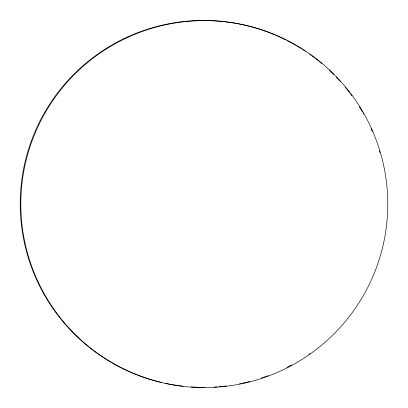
<?xml version="1.0" encoding="UTF-8"?>
<svg xmlns="http://www.w3.org/2000/svg" width="408" height="408" viewBox="0 0 408 408"><rect width="100%" height="100%" fill="white"/><g stroke="black" fill="none" stroke-linecap="round" stroke-linejoin="round"><path stroke-width="0.61" d="M309.952 353.466A183.478 183.478 0 0 1 308.938 354.18M291.46 365.012A183.478 183.478 0 0 1 287.059 367.333M268.255 375.635A183.478 183.478 0 0 1 261.207 378.119M249.844 381.47A183.478 183.478 0 0 1 241.97 383.331M240.751 383.586A183.478 183.478 0 0 1 239.527 383.836M226.603 385.932A183.478 183.478 0 0 1 219.178 386.718M217.316 386.866A183.478 183.478 0 0 1 214.205 387.07M204.852 387.365A183.478 183.478 0 0 1 191.163 386.942M183.09 386.213A183.478 183.478 0 0 1 165.266 383.301M161.614 382.48A183.478 183.478 0 0 1 31.243 141.234A183.478 183.478 0 0 1 286.079 39.959M287.191 40.52A183.478 183.478 0 0 1 302.318 49.184M303.368 49.858A183.478 183.478 0 0 1 305.454 51.23M309.57 54.055A183.478 183.478 0 0 1 321.892 63.566M329.343 70.202A183.478 183.478 0 0 1 333.8 74.537M336.411 77.214A183.478 183.478 0 0 1 340.226 81.335M345.505 87.485A183.478 183.478 0 0 1 349.748 92.851M350.498 93.85A183.478 183.478 0 0 1 351.982 95.855M359.305 106.702A183.478 183.478 0 0 1 362.513 112.037M363.13 113.118A183.478 183.478 0 0 1 363.747 114.199M371.035 128.673A183.478 183.478 0 0 1 372.285 131.519M379.323 150.833A183.478 183.478 0 0 1 379.853 152.623M105.754 358.882A183.478 183.478 0 0 0 387.6 212.068A183.478 183.478 0 0 0 119.534 41.392A183.478 183.478 0 0 0 105.754 358.882"/></g></svg>
